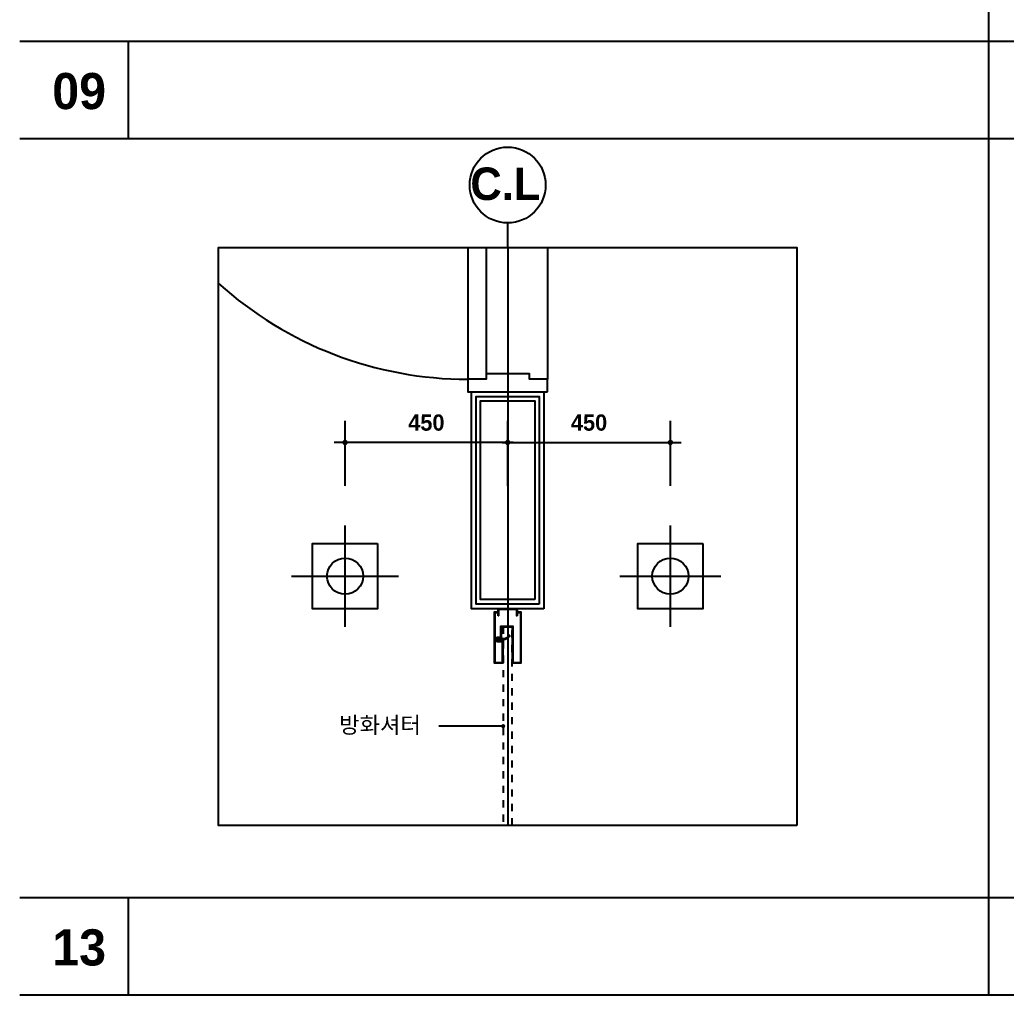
# Model space of a CAD drawing. Extents: x 300 to 49993, y 307 to 8617.
# Drawn here: x 25500 to 28229, y 307 to 3007 of the extents above; entities that cross this region are included whole.
import ezdxf
from ezdxf.enums import TextEntityAlignment as Align

# ---------------------------------------------------------------- set-up
doc = ezdxf.new("R2010")
doc.units = 0
doc.header["$LTSCALE"] = 400
doc.header["$MEASUREMENT"] = 0
doc.header["$PDSIZE"] = -5
doc.linetypes.add('CEN', pattern=[62, 60, -1, 0, -1])
doc.linetypes.add('HID', pattern=[0.5, 0.25, -0.25])
doc.layers.get('Defpoints').update_dxf_attribs({"color": 161, "linetype": 'CONTINUOUS'})
for name, color, linetype in [('$RECOVER_210316183841-0', 7, 'CONTINUOUS'), ('A-DOOR-JAMB', 4, 'CONTINUOUS'), ('A-DOOR-SILL', 8, 'CONTINUOUS'), ('A-DOOR-SWNG', 8, 'CONTINUOUS'), ('AA-BOLLARD', 6, 'CONTINUOUS'), ('AA-STEL-1', 3, 'CONTINUOUS'), ('CEN', 1, 'CEN'), ('DIM', 7, 'CONTINUOUS'), ('ELE2', 4, 'CONTINUOUS'), ('sdim', 4, 'CONTINUOUS'), ('SGB', 6, 'CONTINUOUS'), ('SYM', 7, 'CONTINUOUS'), ('TEX', 3, 'CONTINUOUS'), ('TEXT', 3, 'CONTINUOUS'), ('방화셔터', 11, 'CONTINUOUS')]:
    doc.layers.add(name, color=color, linetype=linetype)
doc.layers.add('K', color=161, linetype='CONTINUOUS', plot=False)
doc.styles.add('2020음성 1차', font='나눔고딕Bold.ttf')
doc.dimstyles.new('NDIM(SUB)', dxfattribs={"dimscale": 100, "dimtxt": 1.5, "dimasz": 0.5, "dimexe": 2, "dimexo": 2, "dimgap": 1, "dimtad": 1, "dimdec": 0, "dimdsep": 46, "dimlunit": 6, "dimtxsty": '2020음성 1차', "dimblk1": '_RXDOT', "dimblk2": '_RXDOT', "dimsah": 1, "dimcen": 3, "dimdle": 3, "dimclrd": 7, "dimclre": 7, "dimclrt": 3, "dimadec": 0, "dimazin": 0, "dimtfac": 1, "dimtdec": 0, "dimtix": 1, "dimtmove": 2, "dimatfit": 3, "dimfxl": 1, "dimtolj": 1, "dimtzin": 0, "dimarcsym": 0})

# ---------------------------------------------------------------- blocks, each defined once
blk = doc.blocks.new('A$C53E97F43')
at = {"layer": '방화셔터'}
for p, q in [((0, 63.5), (0, 65)), ((0, 63.5), (0, 65)), ((20, 61.9), (20, 63.5)), ((0, 11.5), (0, 10)), ((0, 11.5), (0, 10)), ((20, 13.1), (20, 11.5)), ((79.5, 20), (82, 20)), ((79.5, 20), (80.5, 18)), ((80.5, 18), (79.5, 18)), ((79.5, 18), (80.5, 16)), ((80.5, 16), (79.5, 16)), ((79.5, 16), (80.5, 14)), ((80.5, 14), (79.5, 14)), ((79.5, 14), (80.5, 12)), ((80.5, 12), (79.5, 12)), ((79.5, 12), (80.5, 10)), ((89.5, 10), (80.5, 10)), ((82.5, 12), (82.5, 17.5)), ((82.5, 17.5), (87.5, 17.5)), ((87.5, 12), (82.5, 12)), ((87.5, 12), (87.5, 17.5)), ((88, 20), (90.5, 20)), ((90.5, 20), (89.5, 18)), ((89.5, 18), (90.5, 18)), ((90.5, 18), (89.5, 16)), ((89.5, 16), (90.5, 16)), ((90.5, 16), (89.5, 14)), ((89.5, 14), (90.5, 14)), ((90.5, 14), (89.5, 12)), ((89.5, 12), (90.5, 12)), ((90.5, 12), (89.5, 10))]:
    blk.add_line(p, q, dxfattribs=at)
for points in [[(0, 10), (10, 10), (10, 0), (150, 0), (150, 25), (90, 25), (90, 10), (80, 10), (80, 20), (50, 20), (50, 50), (150, 50), (150, 75), (10, 75), (10, 65), (0, 65)], [(0, 11.5), (11.5, 11.5), (11.5, 1.5), (148.5, 1.5), (148.5, 23.5), (91.5, 23.5), (91.5, 8.5), (78.5, 8.5), (78.5, 18.5), (48.5, 18.5), (48.5, 51.5), (148.5, 51.5), (148.5, 73.5), (11.5, 73.5), (11.5, 63.5), (0, 63.5)], [(20, 11.5), (20, 11.5), (0, 11.5), (0, 63.5), (20, 63.5)], [(20, 13.1), (1.6, 13.1), (1.6, 61.9), (20, 61.9)]]:
    blk.add_lwpolyline(points, dxfattribs=at)
for centre, radius, start, end in [((75.4, 41.4), 2, 39.9712, 180), ((73.9, 41.4), 0.5, 180, 0), ((75.4, 41.4), 1, 49.239, 180), ((47.8, 21.2), 35.2, 358.1243, 36.6903), ((47.2, 15.9), 40, 5.838, 42.0129), ((82.5, 20), 0.5, 180, 0), ((87.5, 20), 0.5, 180, 0)]:
    blk.add_arc(centre, radius, start, end, dxfattribs=at)
blk = doc.blocks.new('_RXDOT')
at = {"layer": '$RECOVER_210316183841-0', "color": 0, "linetype": 'ByBlock'}
blk.add_line((-1, 0), (2, 0), dxfattribs=at)
at = {"layer": '$RECOVER_210316183841-0', "color": 0, "linetype": 'ByBlock', "const_width": 0.5}
blk.add_lwpolyline([(-0.25, 0, 1), (0.25, 0, 1)], format="xyb", close=True, dxfattribs=at)
blk = doc.blocks.new('*D86')
at = {"layer": 'Defpoints', "color": 0}
for p in [(26400, 1837.2), (26400, 1657.2), (26850, 1657.2)]:
    blk.add_point(p, dxfattribs=at)
at = {"layer": 'DIM', "color": 7, "lineweight": -2}
for p, q in [((26400, 1717.2), (26400, 1897.2)), ((26850, 1717.2), (26850, 1897.2)), ((26835, 1837.2), (26415, 1837.2))]:
    blk.add_line(p, q, dxfattribs=at)
at = {"layer": 'DIM', "color": 7, "linetype": 'ByBlock', "lineweight": -2, "xscale": 15, "yscale": 15, "zscale": 15, "rotation": 180}
blk.add_blockref('_RXDOT', (26400, 1837.2), dxfattribs=at)
at = {"layer": 'DIM', "color": 7, "linetype": 'ByBlock', "lineweight": -2, "xscale": 15, "yscale": 15, "zscale": 15}
blk.add_blockref('_RXDOT', (26850, 1837.2), dxfattribs=at)
at = {"layer": 'DIM', "color": 3, "insert": (26625, 1892), "char_height": 45, "attachment_point": 5, "style": '2020음성 1차'}
blk.add_mtext('\\A1;450', dxfattribs=at)
blk = doc.blocks.new('*D87')
at = {"layer": 'Defpoints', "color": 0}
for p in [(27300, 1837.2), (26850, 1657.2), (27300, 1657.2)]:
    blk.add_point(p, dxfattribs=at)
at = {"layer": 'DIM', "color": 7, "lineweight": -2}
for p, q in [((26850, 1717.2), (26850, 1897.2)), ((27300, 1717.2), (27300, 1897.2)), ((26865, 1837.2), (27285, 1837.2))]:
    blk.add_line(p, q, dxfattribs=at)
at = {"layer": 'DIM', "color": 7, "linetype": 'ByBlock', "lineweight": -2, "xscale": 15, "yscale": 15, "zscale": 15, "rotation": 180}
blk.add_blockref('_RXDOT', (26850, 1837.2), dxfattribs=at)
at = {"layer": 'DIM', "color": 7, "linetype": 'ByBlock', "lineweight": -2, "xscale": 15, "yscale": 15, "zscale": 15}
blk.add_blockref('_RXDOT', (27300, 1837.2), dxfattribs=at)
at = {"layer": 'DIM', "color": 3, "insert": (27075, 1892), "char_height": 45, "attachment_point": 5, "style": '2020음성 1차'}
blk.add_mtext('\\A1;450', dxfattribs=at)
blk = doc.blocks.new('b01')
at = {"layer": 'AA-BOLLARD', "color": 5}
blk.add_lwpolyline([(0, 180), (180, 180), (180, 0), (0, 0), (0, 180)], dxfattribs=at)
at = {"layer": 'AA-BOLLARD'}
blk.add_circle((90, 90), 50, dxfattribs=at)

msp = doc.modelspace()

# ---------------------------------------------------------------- linework, layer by layer
at = {"layer": 'A-DOOR-JAMB'}
msp.add_lwpolyline([(26960, 1977.2), (26960, 2012.2), (26910, 2012.2), (26910, 2027.2), (26790, 2027.2), (26790, 2012.2), (26740, 2012.2), (26740, 1977.2)], close=True, dxfattribs=at)
at = {"layer": 'A-DOOR-SILL'}
for p, q in [((26740, 2377.2), (26740, 2012.2)), ((26790, 2377.2), (26790, 2012.2)), ((26960, 2377.2), (26960, 2012.2))]:
    msp.add_line(p, q, dxfattribs=at)
at = {"layer": 'A-DOOR-SWNG'}
msp.add_arc((26740, 3042.2), 1030, 227.9404, 270, dxfattribs=at)
at = {"layer": 'AA-STEL-1', "color": 1}
for p, q in [((26400, 1327.2), (26400, 1607.2)), ((27300, 1327.2), (27300, 1607.2)), ((26252.3, 1467.2), (26547.7, 1467.2)), ((26260, 1467.2), (26540, 1467.2)), ((27160, 1467.2), (27440, 1467.2))]:
    msp.add_line(p, q, dxfattribs=at)
at = {"layer": 'CEN'}
msp.add_line((26850, 2377.2), (26850, 777.2), dxfattribs=at)
at = {"layer": 'ELE2'}
for p, q in [((25800, 2947.2), (25800, 2677.2)), ((25800, 577.2), (25800, 307.2))]:
    msp.add_line(p, q, dxfattribs=at)
at = {"layer": 'K', "ltscale": 10}
msp.add_lwpolyline([(27650, 777.2), (26050, 777.2), (26050, 2377.2), (27650, 2377.2)], close=True, dxfattribs=at)
at = {"layer": 'sdim'}
for points in [[(28180.1, 7687.2), (28180.1, 307.2)], [(36142.4, 2947.2), (25500, 2947.2)], [(36142.4, 2677.2), (25500, 2677.2)], [(36142.4, 577.2), (25500, 577.2)], [(36142.4, 307.2), (25500, 307.2)]]:
    msp.add_lwpolyline(points, dxfattribs=at)
at = {"layer": 'SGB'}
for points in [[(26950, 1377.2), (26750, 1377.2), (26750, 1977.2), (26950, 1977.2)], [(26937.5, 1389.7), (26762.5, 1389.7), (26762.5, 1964.7), (26937.5, 1964.7)], [(26925, 1402.2), (26775, 1402.2), (26775, 1952.2), (26925, 1952.2)]]:
    msp.add_lwpolyline(points, close=True, dxfattribs=at)
at = {"layer": 'SYM', "color": 7}
msp.add_line((26837.5, 1052.2), (26659.9, 1052.2), dxfattribs=at)
at = {"layer": 'SYM'}
msp.add_lwpolyline([(26850, 2377.2), (26850, 2444.7, -1), (26850, 2654.7, -1), (26850, 2444.7)], format="xyb", dxfattribs=at)
at = {"layer": 'SYM', "color": 7, "const_width": 5.62}
msp.add_lwpolyline([(26835, 1051, 1), (26840, 1053.4, 1)], format="xyb", close=True, dxfattribs=at)
at = {"layer": '방화셔터', "linetype": 'HID', "ltscale": 0.2}
msp.add_lwpolyline([(26862.5, 777.2), (26862.5, 1327.2), (26837.5, 1327.2), (26837.5, 777.2)], dxfattribs=at)

# ---------------------------------------------------------------- block references
at = {"layer": 'AA-BOLLARD', "color": 252, "rotation": 270}
for p in [(26310, 1557.2), (27210, 1557.2)]:
    msp.add_blockref('b01', p, dxfattribs=at)
at = {"layer": '방화셔터', "rotation": 270}
msp.add_blockref('A$C53E97F43', (26812.5, 1377.2), dxfattribs=at)

# ---------------------------------------------------------------- texts
at = {"layer": 'SYM', "color": 1, "style": '2020음성 1차'}
msp.add_text('C.L', height=90, dxfattribs=at).set_placement((26746.7, 2508.2))
at = {"layer": 'TEX', "style": '2020음성 1차'}
msp.add_text('방화셔터', height=45, dxfattribs=at).set_placement((26383.8, 1032.7))
at = {"layer": 'TEXT', "color": 2, "style": '2020음성 1차'}
for s, p in [('09', (25590, 2809.8)), ('13', (25590, 439.8))]:
    msp.add_text(s, height=100, dxfattribs=at).set_placement(p, align=Align.MIDDLE_LEFT)

# ---------------------------------------------------------------- dimensions: what is measured, and where the dimension line sits
at = {"layer": 'DIM'}
for base, p2, angle, picture, middle in [((26400, 1837.2), (26400, 1657.2), 180, '*D86', (26625, 1892)), ((27300, 1837.2), (27300, 1657.2), 0, '*D87', (27075, 1892))]:
    dim = msp.add_linear_dim(base=base, p1=(26850, 1657.2), p2=p2, angle=angle, dimstyle='NDIM(SUB)', override={"dimscale": 30}, dxfattribs=at)
    dim.commit()
    dim.dimension.update_dxf_attribs({"geometry": picture, "text_midpoint": middle})

doc.saveas('drawing.dxf')
